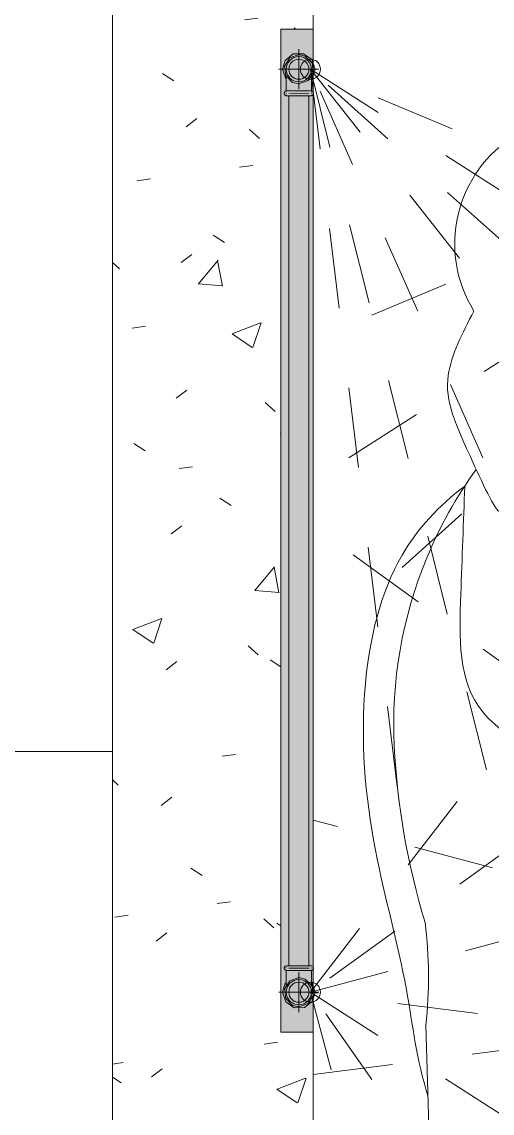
# Model space of a CAD drawing. Header units: metres. Extents: x 149 to 429, y -3 to 162.
# Drawn here: x 184.908 to 185.494, y 0.449 to 1.809 of the extents above; entities that cross this region are included whole.
import ezdxf

# ---------------------------------------------------------------- set-up
doc = ezdxf.new("R2010")
doc.units = ezdxf.units.M
doc.linetypes.add('Tracejada', pattern=[0.00635, 0.003175, -0.003175])
for name, color, linetype, lineweight in [('A-DETL', 7, 'Continuous', 5), ('A-DETL-GENF', 7, 'Continuous', 5), ('A-WALL', 7, 'Continuous', 9), ('P-PIPE', 7, 'Continuous', 5), ('P-PIPE-CNTR', 7, 'Continuous', 5)]:
    doc.layers.add(name, color=color, linetype=linetype, lineweight=lineweight)

# ---------------------------------------------------------------- blocks, each defined once
blk = doc.blocks.new('AÇO_Tampão Com Rebordo - AÇO_Tampão Com Rebordo-3707446-GG')
at = {"layer": 'P-PIPE', "true_color": 0x7f7f7f}
h = blk.add_hatch(color=8, dxfattribs=at)
h.paths.add_polyline_path([(-100.1886, 0.6), (-100.1882, 0.6), (-100.1894, 0.6065), (-100.1907, 0.6092), (-100.1927, 0.6115), (-100.1922, 0.6063), (-100.1899, 0.6), (-100.1895, 0.6)])
h.paths.add_polyline_path([(-100.2286, 0.6), (-100.2266, 0.6), (-100.2251, 0.6063), (-100.2241, 0.609), (-100.2244, 0.6118), (-100.2275, 0.6063), (-100.2283, 0.6032)])
blk.add_hatch(color=8, dxfattribs=at).paths.add_polyline_path([(-100.2092, 0.5799), (-100.203, 0.5808), (-100.1985, 0.5827), (-100.1927, 0.5877), (-100.1893, 0.5937), (-100.1884, 0.5984), (-100.1886, 0.6), (-100.1902, 0.6), (-100.1917, 0.5937), (-100.196, 0.5869), (-100.2014, 0.5837), (-100.2042, 0.5825), (-100.2063, 0.5823), (-100.2106, 0.5823), (-100.2139, 0.583), (-100.2171, 0.5848), (-100.2225, 0.5891), (-100.2257, 0.5948), (-100.2269, 0.6), (-100.2286, 0.6), (-100.2275, 0.5937), (-100.2261, 0.5908), (-100.2215, 0.585), (-100.2171, 0.5817), (-100.2119, 0.5805)])
at = {"layer": 'P-PIPE'}
blk.add_line((-100.1882, 0.6), (-100.1922, 0.6121), dxfattribs=at)
at = {"layer": 'P-PIPE', "flags": 128}
for points in [[(-100.2241, 0.612), (-100.2253, 0.6111), (-100.2286, 0.6)], [(-100.2286, 0.6), (-100.2246, 0.5879), (-100.2142, 0.5807), (-100.2015, 0.581), (-100.1916, 0.5889), (-100.1882, 0.6)]]:
    blk.add_lwpolyline(points, dxfattribs=at)
blk = doc.blocks.new('AÇO_TÊ 45 90 - AÇO_TÊ 45 90-V29-GG')
at = {"layer": 'P-PIPE', "true_color": 0x7f7f7f}
for points in [[(-108.2819, 1.7321), (-108.2819, 1.7343), (-108.2878, 1.7356), (-108.2915, 1.7377), (-108.2942, 1.7405), (-108.2963, 1.744), (-108.2973, 1.7481), (-108.2973, 1.7522), (-108.2965, 1.7555), (-108.2942, 1.7595), (-108.2914, 1.7623), (-108.2878, 1.7644), (-108.2839, 1.7654), (-108.2819, 1.7657), (-108.2822, 1.7679), (-108.2871, 1.7671), (-108.2907, 1.7651), (-108.296, 1.7609), (-108.2979, 1.7571), (-108.2998, 1.7493), (-108.2984, 1.7444), (-108.2962, 1.7395), (-108.294, 1.7367), (-108.2897, 1.7342), (-108.2864, 1.7326), (-108.2853, 1.7324), (-108.2824, 1.7321)], [(-108.3001, 1.75), (-108.2989, 1.7539), (-108.299, 1.7554), (-108.2995, 1.7535), (-108.2998, 1.7516)], [(-108.2819, 1.7321), (-108.2766, 1.7329), (-108.2732, 1.7348), (-108.2678, 1.7391), (-108.2659, 1.7429), (-108.264, 1.7505), (-108.2645, 1.7543), (-108.2648, 1.7555), (-108.269, 1.7629), (-108.274, 1.7658), (-108.2774, 1.7674), (-108.2797, 1.7677), (-108.2819, 1.7675), (-108.2819, 1.7657), (-108.2759, 1.7644), (-108.2723, 1.7623), (-108.2696, 1.7595), (-108.2676, 1.7561), (-108.2664, 1.7519), (-108.2665, 1.7478), (-108.2675, 1.744), (-108.2696, 1.7405), (-108.2724, 1.7377), (-108.2759, 1.7356), (-108.2791, 1.7347), (-108.2819, 1.7343), (-108.2819, 1.7325)], [(-108.2673, 1.7399), (-108.2643, 1.7466), (-108.2649, 1.7461), (-108.2673, 1.7399)], [(-108.264, 1.7493), (-108.2638, 1.7509), (-108.264, 1.7493)], [(-108.2878, 1.7171), (-108.2861, 1.7172), (-108.2819, 1.7177), (-108.2819, 1.7195), (-108.2991, 1.7192), (-108.2998, 1.7185), (-108.2988, 1.7177), (-108.2965, 1.7174), (-108.294, 1.7172), (-108.2881, 1.7171)], [(-108.2922, 1.7205), (-108.2819, 1.7205), (-108.2819, 1.7223), (-108.2979, 1.7222), (-108.2991, 1.7215), (-108.2965, 1.7205), (-108.2927, 1.7205)], [(-108.2907, 1.7195), (-108.2819, 1.7195), (-108.2819, 1.7205), (-108.2948, 1.7205), (-108.2944, 1.7195), (-108.2907, 1.7195)], [(-108.2819, 1.7195), (-108.269, 1.7195), (-108.2694, 1.7205), (-108.2819, 1.7205)]]:
    blk.add_hatch(color=8, dxfattribs=at).paths.add_polyline_path(points)
h = blk.add_hatch(color=8, dxfattribs=at)
h.paths.add_polyline_path([(-108.2819, 1.7343), (-108.2777, 1.7349), (-108.2729, 1.7373), (-108.2703, 1.7395), (-108.2675, 1.744), (-108.2665, 1.7478), (-108.2662, 1.75), (-108.2667, 1.7541), (-108.269, 1.7588), (-108.2721, 1.7621), (-108.2759, 1.7644), (-108.2778, 1.7652), (-108.2819, 1.7657), (-108.2859, 1.7652), (-108.2912, 1.7625), (-108.294, 1.7598), (-108.2955, 1.7578), (-108.297, 1.7541), (-108.2976, 1.75), (-108.2963, 1.744), (-108.2947, 1.7412), (-108.293, 1.7389), (-108.2878, 1.7356), (-108.2859, 1.7348), (-108.2829, 1.7344)])
h.paths.add_polyline_path([(-108.2819, 1.7375), (-108.2851, 1.7379), (-108.2897, 1.7404), (-108.2907, 1.7412), (-108.293, 1.7444), (-108.294, 1.7468), (-108.2944, 1.75), (-108.294, 1.7532), (-108.2924, 1.7567), (-108.2897, 1.7596), (-108.2864, 1.7615), (-108.2851, 1.7621), (-108.2799, 1.7622), (-108.2786, 1.7621), (-108.2756, 1.7608), (-108.2729, 1.7587), (-108.2711, 1.7562), (-108.2698, 1.7532), (-108.2694, 1.75), (-108.2703, 1.7456), (-108.2711, 1.7437), (-108.273, 1.7412), (-108.2756, 1.7392), (-108.2786, 1.7379)])
h = blk.add_hatch(color=8, dxfattribs=at)
h.paths.add_polyline_path([(-108.2819, 1.7174), (-108.2819, 1.7177), (-108.2851, 1.7177)])
h.paths.add_polyline_path([(-108.2922, 1.717), (-108.2971, 1.7175), (-108.2976, 1.7171), (-108.297, 1.717), (-108.2927, 1.717)])
h.paths.add_polyline_path([(-108.2955, 1.7195), (-108.2948, 1.7195), (-108.2948, 1.7205), (-108.2976, 1.7205), (-108.297, 1.7195), (-108.2956, 1.7195)])
h.paths.add_polyline_path([(-108.2819, 1.7223), (-108.2819, 1.7226), (-108.2842, 1.7223)])
h.paths.add_polyline_path([(-108.2976, 1.7223), (-108.2953, 1.7228), (-108.2819, 1.7229), (-108.2824, 1.7321), (-108.2871, 1.7329), (-108.2907, 1.7349), (-108.296, 1.7391), (-108.2976, 1.741), (-108.2976, 1.7228)])
h = blk.add_hatch(color=8, dxfattribs=at)
h.paths.add_polyline_path([(-108.2729, 1.717), (-108.2662, 1.7172), (-108.2667, 1.7175), (-108.2698, 1.7172), (-108.273, 1.717)])
h.paths.add_polyline_path([(-108.2662, 1.7194), (-108.2667, 1.7205), (-108.269, 1.7205), (-108.269, 1.7195), (-108.2662, 1.7194)])
h.paths.add_polyline_path([(-108.2662, 1.7223), (-108.2667, 1.7409), (-108.2692, 1.737), (-108.2749, 1.7337), (-108.2774, 1.7326), (-108.2785, 1.7324), (-108.2819, 1.7321), (-108.2814, 1.7227), (-108.2774, 1.7229), (-108.2703, 1.7228), (-108.2662, 1.7223)])
h = blk.add_hatch(color=8, dxfattribs=at)
h.paths.add_polyline_path([(-108.265, 1.7205), (-108.2637, 1.7205), (-108.2647, 1.7214), (-108.2648, 1.7211)])
h.paths.add_polyline_path([(-108.2708, 1.7205), (-108.265, 1.7205), (-108.265, 1.7223), (-108.2673, 1.7226), (-108.2684, 1.7228), (-108.2819, 1.7223), (-108.2819, 1.7205), (-108.2711, 1.7205)])
h = blk.add_hatch(color=8, dxfattribs=at)
h.paths.add_polyline_path([(-108.2759, 1.7171), (-108.2659, 1.7178), (-108.2647, 1.7185), (-108.2673, 1.7195), (-108.2819, 1.7195), (-108.2819, 1.7177), (-108.2756, 1.7172)])
h.paths.add_polyline_path([(-108.2643, 1.7178), (-108.2637, 1.7195), (-108.265, 1.7195), (-108.2646, 1.7185)])
at = {"layer": 'P-PIPE'}
for p, q in [((-108.2819, 1.7682), (-108.283, 1.7678)), ((-108.2797, 1.7677), (-108.2819, 1.7682)), ((-108.2976, 1.7423), (-108.2976, 1.7223)), ((-108.2662, 1.7223), (-108.2662, 1.7419)), ((-108.3001, 1.7205), (-108.3001, 1.7195)), ((-108.2976, 1.7202), (-108.2976, 1.7195)), ((-108.2976, 1.7177), (-108.2976, 1.717)), ((-108.2976, 1.717), (-108.2819, 1.717)), ((-108.2819, 1.717), (-108.2662, 1.717)), ((-108.2662, 1.7198), (-108.2662, 1.7205)), ((-108.2662, 1.717), (-108.2662, 1.7177)), ((-108.2637, 1.7195), (-108.2637, 1.7205))]:
    blk.add_line(p, q, dxfattribs=at)
at = {"layer": 'P-PIPE', "flags": 128}
for points in [[(-108.2819, 1.7682), (-108.2932, 1.7642), (-108.2996, 1.754), (-108.2983, 1.7421), (-108.2897, 1.7336), (-108.2819, 1.7318)], [(-108.2819, 1.7318), (-108.2705, 1.7358), (-108.2641, 1.746), (-108.2655, 1.7579), (-108.274, 1.7664), (-108.2819, 1.7682)], [(-108.2992, 1.7547), (-108.2996, 1.754), (-108.2995, 1.7531)], [(-108.2907, 1.7651), (-108.2932, 1.7642), (-108.2938, 1.7633)], [(-108.272, 1.7644), (-108.274, 1.7664), (-108.2762, 1.7669)], [(-108.2653, 1.7565), (-108.2655, 1.7579), (-108.2668, 1.7592)], [(-108.2986, 1.7453), (-108.2983, 1.7421), (-108.2976, 1.7414)], [(-108.2645, 1.7453), (-108.2641, 1.746), (-108.2642, 1.7466)], [(-108.3001, 1.7205), (-108.2989, 1.7226), (-108.2976, 1.723)], [(-108.2976, 1.717), (-108.2997, 1.7181), (-108.3001, 1.7195)], [(-108.2819, 1.723), (-108.2923, 1.723), (-108.2975, 1.723), (-108.2976, 1.723)], [(-108.2956, 1.717), (-108.2975, 1.717), (-108.2976, 1.717)], [(-108.2953, 1.717), (-108.2936, 1.717), (-108.2838, 1.717), (-108.2819, 1.717)], [(-108.2685, 1.723), (-108.2701, 1.723), (-108.28, 1.723), (-108.2819, 1.723)], [(-108.2819, 1.717), (-108.2715, 1.717), (-108.2663, 1.717), (-108.2662, 1.717)], [(-108.2679, 1.723), (-108.2663, 1.723), (-108.2662, 1.723)], [(-108.2662, 1.723), (-108.2641, 1.7219), (-108.2637, 1.7205)], [(-108.2637, 1.7195), (-108.2648, 1.7174), (-108.2662, 1.717)]]:
    blk.add_lwpolyline(points, dxfattribs=at)
at = {"layer": 'P-PIPE'}
for start, end in [(90, 270), (90, 270), (270, 90), (270, 90)]:
    blk.add_arc((-108.2819, 1.75), 0.0157, start, end, dxfattribs=at)
blk = doc.blocks.new('AÇO_TÊ 45 90 - AÇO_TÊ 45 90-V30-GG')
at = {"layer": 'P-PIPE', "true_color": 0x7f7f7f}
h = blk.add_hatch(color=8, dxfattribs=at)
h.paths.add_polyline_path([(-108.3001, 0.6305), (-108.2989, 0.6308), (-108.2997, 0.6315), (-108.3, 0.6308)])
h.paths.add_polyline_path([(-108.2854, 0.6305), (-108.2819, 0.6308), (-108.2819, 0.6323), (-108.2979, 0.6322), (-108.2991, 0.6315), (-108.2965, 0.6305), (-108.286, 0.6305)])
h = blk.add_hatch(color=8, dxfattribs=at)
h.paths.add_polyline_path([(-108.2988, 0.6295), (-108.3001, 0.6295), (-108.2991, 0.6286), (-108.299, 0.6289)])
h.paths.add_polyline_path([(-108.2863, 0.6271), (-108.2819, 0.6277), (-108.2819, 0.6295), (-108.2988, 0.6295), (-108.2988, 0.6277), (-108.2965, 0.6274), (-108.2948, 0.6272), (-108.2864, 0.6271)])
h = blk.add_hatch(color=8, dxfattribs=at)
h.paths.add_polyline_path([(-108.2819, 0.6274), (-108.2819, 0.6277), (-108.2832, 0.6275)])
h.paths.add_polyline_path([(-108.2976, 0.6081), (-108.2946, 0.613), (-108.2889, 0.6163), (-108.2864, 0.6174), (-108.2853, 0.6176), (-108.2819, 0.6179), (-108.2823, 0.6273), (-108.2864, 0.6271), (-108.2934, 0.6272), (-108.2976, 0.6271), (-108.2976, 0.609)])
h.paths.add_polyline_path([(-108.2976, 0.6295), (-108.2948, 0.6295), (-108.2948, 0.6305), (-108.2976, 0.6305)])
h.paths.add_polyline_path([(-108.2819, 0.6323), (-108.2819, 0.6326), (-108.2819, 0.6323)])
h.paths.add_polyline_path([(-108.2976, 0.6323), (-108.294, 0.6328), (-108.2976, 0.6328)])
for points in [[(-108.286, 0.6295), (-108.2819, 0.6295), (-108.2819, 0.6305), (-108.2948, 0.6305), (-108.2948, 0.6295), (-108.286, 0.6295)], [(-108.2737, 0.6305), (-108.2647, 0.6308), (-108.264, 0.6315), (-108.265, 0.6323), (-108.2673, 0.6326), (-108.2698, 0.6328), (-108.2819, 0.6323), (-108.2819, 0.6305), (-108.274, 0.6305)], [(-108.2786, 0.6295), (-108.269, 0.6295), (-108.269, 0.6305), (-108.2819, 0.6305), (-108.2819, 0.6295), (-108.2787, 0.6295)], [(-108.2775, 0.6271), (-108.2698, 0.6272), (-108.2659, 0.6278), (-108.2646, 0.6285), (-108.2673, 0.6295), (-108.2819, 0.6295), (-108.2819, 0.6277), (-108.2777, 0.6272)], [(-108.2819, 0.5821), (-108.2819, 0.5843), (-108.2878, 0.5856), (-108.2915, 0.5877), (-108.2942, 0.5905), (-108.2962, 0.5939), (-108.2973, 0.5981), (-108.2973, 0.6022), (-108.2963, 0.606), (-108.2942, 0.6095), (-108.2914, 0.6123), (-108.2878, 0.6144), (-108.2847, 0.6153), (-108.2819, 0.6157), (-108.2824, 0.6179), (-108.2871, 0.6171), (-108.2906, 0.6152), (-108.296, 0.6109), (-108.2981, 0.6065), (-108.2998, 0.6), (-108.2993, 0.5957), (-108.299, 0.5945), (-108.2948, 0.5871), (-108.2897, 0.5842), (-108.2864, 0.5826), (-108.2841, 0.5823), (-108.2835, 0.5822)], [(-108.2819, 0.5821), (-108.2766, 0.5829), (-108.2732, 0.5848), (-108.2678, 0.5891), (-108.2659, 0.5929), (-108.264, 0.6007), (-108.2654, 0.6057), (-108.2675, 0.6105), (-108.2698, 0.6133), (-108.274, 0.6158), (-108.2774, 0.6174), (-108.2785, 0.6176), (-108.2819, 0.6175), (-108.2819, 0.6157), (-108.2759, 0.6144), (-108.2723, 0.6123), (-108.2696, 0.6095), (-108.2675, 0.606), (-108.2664, 0.6019), (-108.2665, 0.5978), (-108.2673, 0.5945), (-108.2696, 0.5905), (-108.2724, 0.5877), (-108.2759, 0.5856), (-108.2799, 0.5846), (-108.2819, 0.5843), (-108.2819, 0.5822)], [(-108.3001, 0.6), (-108.2983, 0.6058), (-108.299, 0.6054), (-108.2995, 0.6035), (-108.2998, 0.6016)], [(-108.2673, 0.5899), (-108.2643, 0.5965), (-108.265, 0.5957), (-108.2671, 0.5903)]]:
    blk.add_hatch(color=8, dxfattribs=at).paths.add_polyline_path(points)
h = blk.add_hatch(color=8, dxfattribs=at)
h.paths.add_polyline_path([(-108.2662, 0.6077), (-108.2667, 0.6275), (-108.2698, 0.6272), (-108.2819, 0.6271), (-108.2814, 0.6179), (-108.2766, 0.6171), (-108.2731, 0.6151), (-108.2678, 0.6109), (-108.2663, 0.6081)])
h.paths.add_polyline_path([(-108.2662, 0.6294), (-108.2667, 0.6305), (-108.269, 0.6305), (-108.269, 0.6295), (-108.2662, 0.6294)])
h.paths.add_polyline_path([(-108.2662, 0.6323), (-108.2667, 0.633), (-108.2667, 0.6325), (-108.2662, 0.6323)])
h = blk.add_hatch(color=8, dxfattribs=at)
h.paths.add_polyline_path([(-108.2819, 0.5843), (-108.2778, 0.5848), (-108.2729, 0.5873), (-108.2698, 0.5902), (-108.2676, 0.5937), (-108.2667, 0.5959), (-108.2662, 0.6), (-108.2675, 0.606), (-108.269, 0.6088), (-108.2721, 0.6121), (-108.2759, 0.6144), (-108.2778, 0.6152), (-108.2819, 0.6157), (-108.2861, 0.6151), (-108.2912, 0.6125), (-108.294, 0.6098), (-108.2963, 0.606), (-108.2973, 0.6022), (-108.2976, 0.6), (-108.2964, 0.5944), (-108.2947, 0.5912), (-108.293, 0.5889), (-108.2878, 0.5856), (-108.2859, 0.5848)])
h.paths.add_polyline_path([(-108.2819, 0.5875), (-108.2851, 0.5879), (-108.2881, 0.5892), (-108.2907, 0.5912), (-108.2927, 0.5937), (-108.294, 0.5968), (-108.2944, 0.6), (-108.2935, 0.6044), (-108.2925, 0.6065), (-108.2907, 0.6088), (-108.2881, 0.6108), (-108.2851, 0.6121), (-108.2815, 0.6124), (-108.2786, 0.6121), (-108.274, 0.6096), (-108.2729, 0.6087), (-108.2708, 0.6056), (-108.2698, 0.6032), (-108.2694, 0.6), (-108.2698, 0.5968), (-108.2714, 0.5933), (-108.274, 0.5904), (-108.2773, 0.5885), (-108.2786, 0.5879)])
at = {"layer": 'P-PIPE'}
for p, q in [((-108.3001, 0.6305), (-108.3001, 0.6295)), ((-108.2976, 0.633), (-108.2976, 0.6323)), ((-108.2819, 0.633), (-108.2976, 0.633)), ((-108.2976, 0.6308), (-108.2976, 0.6298)), ((-108.2976, 0.6277), (-108.2976, 0.6081)), ((-108.2662, 0.633), (-108.2819, 0.633)), ((-108.2662, 0.6323), (-108.2662, 0.633)), ((-108.2662, 0.6298), (-108.2662, 0.6305)), ((-108.2662, 0.6077), (-108.2662, 0.6277)), ((-108.2637, 0.6295), (-108.2637, 0.6305)), ((-108.2838, 0.5822), (-108.2819, 0.5818)), ((-108.2819, 0.5818), (-108.2807, 0.5822))]:
    blk.add_line(p, q, dxfattribs=at)
at = {"layer": 'P-PIPE', "flags": 128}
for points in [[(-108.3001, 0.6305), (-108.2989, 0.6326), (-108.2976, 0.633)], [(-108.2976, 0.627), (-108.2997, 0.6281), (-108.3001, 0.6295)], [(-108.2819, 0.633), (-108.2923, 0.633), (-108.2975, 0.633), (-108.2976, 0.633)], [(-108.2958, 0.627), (-108.2975, 0.627), (-108.2976, 0.627)], [(-108.2952, 0.627), (-108.2936, 0.627), (-108.2838, 0.627), (-108.2819, 0.627)], [(-108.2685, 0.633), (-108.2701, 0.633), (-108.28, 0.633), (-108.2819, 0.633)], [(-108.2819, 0.627), (-108.2715, 0.627), (-108.2663, 0.627), (-108.2662, 0.627)], [(-108.2682, 0.633), (-108.2663, 0.633), (-108.2662, 0.633)], [(-108.2662, 0.633), (-108.2641, 0.6319), (-108.2637, 0.6305)], [(-108.2637, 0.6295), (-108.2648, 0.6274), (-108.2662, 0.627)], [(-108.2819, 0.6182), (-108.2932, 0.6142), (-108.2996, 0.604), (-108.2983, 0.5921), (-108.2897, 0.5836), (-108.2819, 0.5818)], [(-108.2819, 0.5818), (-108.2705, 0.5858), (-108.2641, 0.596), (-108.2655, 0.6079), (-108.274, 0.6164), (-108.2819, 0.6182)], [(-108.2992, 0.6047), (-108.2996, 0.604), (-108.2995, 0.6031)], [(-108.2651, 0.6047), (-108.2655, 0.6079), (-108.2662, 0.6086)], [(-108.2984, 0.5935), (-108.2983, 0.5921), (-108.297, 0.5908)], [(-108.2918, 0.5856), (-108.2897, 0.5836), (-108.2876, 0.5831)], [(-108.2729, 0.5849), (-108.2705, 0.5858), (-108.27, 0.5867)], [(-108.2645, 0.5953), (-108.2641, 0.596), (-108.2642, 0.5969)]]:
    blk.add_lwpolyline(points, dxfattribs=at)
at = {"layer": 'P-PIPE'}
for start, end in [(90, 270), (90, 270), (270, 90), (270, 90)]:
    blk.add_arc((-108.2819, 0.6), 0.0157, start, end, dxfattribs=at)
blk = doc.blocks.new('AÇO_Tampão Com Rebordo - AÇO_Tampão Com Rebordo-V23-GG')
at = {"layer": 'P-PIPE', "true_color": 0x7f7f7f}
blk.add_hatch(color=8, dxfattribs=at).paths.add_polyline_path([(-100.7613, 1.75), (-100.7597, 1.75), (-100.7582, 1.7563), (-100.7539, 1.7631), (-100.7485, 1.7663), (-100.7457, 1.7675), (-100.7436, 1.7677), (-100.7393, 1.7677), (-100.736, 1.767), (-100.7327, 1.7651), (-100.7274, 1.7609), (-100.7242, 1.7552), (-100.723, 1.75), (-100.7213, 1.75), (-100.7224, 1.7563), (-100.7238, 1.7592), (-100.7284, 1.765), (-100.7336, 1.7685), (-100.7421, 1.77), (-100.7469, 1.7692), (-100.7509, 1.7677), (-100.7572, 1.7623), (-100.7606, 1.7563), (-100.7615, 1.7516), (-100.7617, 1.75)])
h = blk.add_hatch(color=8, dxfattribs=at)
h.paths.add_polyline_path([(-100.7258, 1.7377), (-100.7224, 1.7437), (-100.7216, 1.7468), (-100.7217, 1.75), (-100.7233, 1.75), (-100.7248, 1.7437), (-100.7258, 1.741), (-100.7258, 1.7397)])
h.paths.add_polyline_path([(-100.7572, 1.7378), (-100.7577, 1.7437), (-100.76, 1.75), (-100.7617, 1.75), (-100.7606, 1.7437), (-100.7589, 1.7404), (-100.7573, 1.738)])
at = {"layer": 'P-PIPE'}
blk.add_line((-100.7617, 1.75), (-100.7577, 1.7379), dxfattribs=at)
at = {"layer": 'P-PIPE', "flags": 128}
for points in [[(-100.7213, 1.75), (-100.7253, 1.7621), (-100.7357, 1.7693), (-100.7484, 1.769), (-100.7584, 1.7611), (-100.7617, 1.75)], [(-100.7258, 1.738), (-100.7246, 1.7389), (-100.7213, 1.75)]]:
    blk.add_lwpolyline(points, dxfattribs=at)

msp = doc.modelspace()

# ---------------------------------------------------------------- hatches: boundary and pattern name
at = {"layer": 'A-DETL-GENF', "true_color": 0xd4d4d4}
h = msp.add_hatch(dxfattribs=at)
h.set_pattern_fill('FP_3', color=254, style=0, pattern_type=2)
h.set_pattern_definition([(50, (189.50036, 1.1), (0.364365, -0.031877), [0.0381, -0.4191]), (355, (189.50036, 1.1), (-0.070485, 0.382117), [0.03048, -0.33528]), (100.451, (189.53036, 1.097), (0.293886, 0.35023), [0.03238, -0.35618]), (46.184, (189.50036, 1.202), (0.54216, -0.084084), [0.05715, -0.62865]), (96.636, (189.54536, 1.195), (0.474805, 0.494854), [0.04857, -0.53427]), (351.184, (189.50036, 1.202), (0.47481, 0.494846), [0.04572, -0.50292]), (21, (189.55036, 1.176), (0.303226, -0.204528), [0.0381, -0.4191]), (326, (189.55036, 1.176), (0.123607, 0.36838), [0.03048, -0.33528]), (71.451, (189.57636, 1.159), (0.426833, 0.16384), [0.03238, -0.35618]), (37.5, (189.50036, 1.1), (0.0061807, 0.1691082), [0.01676, -0.31445, 0.01676, -0.3236, -0.33655]), (37.5, (189.50036, 1.1), (0.0061807, 0.1691082), [-0.67158, 0.01676, -0.31979]), (7.5, (189.50036, 1.1), (0.1336414, 0.200358), [0.01676, -0.17729, 0.01676, -0.30683, -0.12827]), (7.5, (189.50036, 1.1), (0.1336414, 0.200358), [-0.51765, 0.01676, -0.11151]), (327.5, (189.38636, 1.1), (0.2711816, -0.0114606), [0.01676, -0.11024, 0.01676, -0.37948, -0.52578]), (327.5, (189.38636, 1.1), (0.2711816, -0.0114606), [-0.52324, 0.01676, -0.50902]), (317.5, (189.33636, 1.1), (0.296258, 0.050851), [0.01676, -0.14834, 0.01676, -0.24638, -0.37338]), (317.5, (189.33636, 1.1), (0.296258, 0.050851), [-0.42824, 0.01676, -0.35662])])
h.paths.add_polyline_path([(185.2392, 1.8903), (185.2392, 1.8908), (185.2389, 1.891)])
h.paths.add_polyline_path([(185.2312, 0), (185.2712, 0), (185.2712, 0.55), (185.2312, 0.55), (185.2312, 1.8), (185.2712, 1.8), (185.271, 1.898), (185.2664, 1.8871), (185.2573, 1.8837), (185.2573, 1.8833), (185.2535, 1.8817), (185.2497, 1.8837), (185.2479, 1.8837), (185.2404, 1.8875), (185.2389, 1.8906), (185.2375, 1.8928), (185.2366, 1.8961), (185.236, 1.898), (185.2352, 1.9), (185.2378, 1.9075), (185.2377, 1.9283), (185.2354, 1.9297), (185.2359, 1.9322), (185.2377, 1.9333), (185.241, 1.9336), (185.241, 2), (185.0212, 2), (185.0212, 0)])
h.paths.add_polyline_path([(185.2712, 1.9014), (185.2708, 1.9293), (185.2693, 1.9283), (185.2697, 1.9065), (185.2703, 1.9039), (185.2711, 1.9016)])
h.paths.add_polyline_path([(185.2712, 1.9319), (185.2712, 2), (185.266, 2), (185.266, 1.9333), (185.2693, 1.9333), (185.2702, 1.9326)])
at = {"layer": 'A-WALL', "true_color": 0x787878}
h = msp.add_hatch(color=8, dxfattribs=at)
h.paths.add_polyline_path([(185.2312, 0.55), (185.2712, 0.55), (185.2706, 0.5899), (185.2673, 0.5858), (185.2621, 0.5817), (185.2535, 0.5799), (185.2527, 0.5799), (185.2441, 0.5823), (185.2382, 0.5871), (185.2343, 0.5939), (185.2337, 0.5959), (185.2333, 0.6), (185.2345, 0.6065), (185.2358, 0.6093), (185.2378, 0.6129), (185.2375, 0.6278), (185.2364, 0.6278), (185.237, 0.6295), (185.2378, 0.6295), (185.2375, 0.6308), (185.2366, 0.6317), (185.239, 0.633), (185.241, 0.633), (185.2405, 1.717), (185.2378, 1.7172), (185.2375, 1.7178), (185.2362, 1.7179), (185.2355, 1.7185), (185.2375, 1.7195), (185.2378, 1.7195), (185.2378, 1.7206), (185.2362, 1.7215), (185.2378, 1.723), (185.2373, 1.7387), (185.2344, 1.7437), (185.2336, 1.747), (185.2334, 1.7516), (185.2344, 1.7563), (185.2361, 1.7597), (185.2396, 1.7641), (185.2452, 1.7683), (185.2535, 1.7701), (185.255, 1.77), (185.2629, 1.7677), (185.2688, 1.7629), (185.2712, 1.7592), (185.2712, 1.8), (185.2312, 1.8), (185.2312, 0.558)])
h.paths.add_polyline_path([(185.2712, 0.6092), (185.2706, 0.6308), (185.2695, 0.6305), (185.2692, 0.6305), (185.2692, 0.6294), (185.2707, 0.6285), (185.2692, 0.627), (185.2697, 0.6113), (185.2706, 0.6101)])
h.paths.add_polyline_path([(185.2359, 0.6278), (185.2358, 0.6295), (185.2366, 0.6295), (185.2362, 0.6286)])
h.paths.add_polyline_path([(185.2362, 0.6305), (185.2354, 0.6308), (185.2362, 0.6314), (185.2364, 0.6305)])
h.paths.add_polyline_path([(185.2712, 0.6317), (185.2707, 1.7186), (185.2707, 1.7195), (185.2712, 1.7195), (185.2707, 1.7205), (185.2692, 1.7205), (185.2692, 1.7194), (185.2703, 1.7183), (185.268, 1.717), (185.266, 1.717), (185.2665, 0.633), (185.2692, 0.6328), (185.2695, 0.6322), (185.2706, 0.6323)])
h.paths.add_polyline_path([(185.2703, 1.7205), (185.2712, 1.723), (185.2706, 1.7399), (185.2692, 1.7371), (185.2695, 1.7222), (185.2706, 1.7222)])
at = {"layer": 'P-PIPE', "true_color": 0x7f7f7f}
for points in [[(185.2535, 1.7375), (185.2571, 1.7381), (185.2597, 1.7392), (185.2624, 1.7413), (185.2651, 1.7456), (185.2655, 1.7468), (185.266, 1.75), (185.2655, 1.7532), (185.2643, 1.7562), (185.2623, 1.7588), (185.2597, 1.7608), (185.2555, 1.7622), (185.2535, 1.7625), (185.2489, 1.7615), (185.2456, 1.7596), (185.2446, 1.7588), (185.2424, 1.7556), (185.2414, 1.7532), (185.241, 1.75), (185.2415, 1.7466), (185.2426, 1.7437), (185.2461, 1.74), (185.2472, 1.7392), (185.2502, 1.7379), (185.253, 1.7376)], [(185.2535, 0.5875), (185.258, 0.5885), (185.2613, 0.5904), (185.2624, 0.5913), (185.2646, 0.5944), (185.2655, 0.5968), (185.266, 0.6), (185.2655, 0.6032), (185.2641, 0.6065), (185.2608, 0.61), (185.2597, 0.6108), (185.2567, 0.6121), (185.2535, 0.6125), (185.2498, 0.6119), (185.2472, 0.6108), (185.2446, 0.6088), (185.2419, 0.6044), (185.2414, 0.6032), (185.241, 0.6), (185.2414, 0.5968), (185.2426, 0.5937), (185.2446, 0.5912), (185.2472, 0.5892), (185.2515, 0.5878), (185.253, 0.5876)]]:
    msp.add_hatch(color=8, dxfattribs=at).paths.add_polyline_path(points)
at = {"layer": 'P-PIPE', "true_color": 0xcfd1cf}
for points in [[(185.241, 0.633), (185.2535, 0.6332), (185.2535, 1.717), (185.241, 1.717), (185.241, 0.655)], [(185.2623, 0.633), (185.266, 0.633), (185.2655, 1.717), (185.2535, 1.7168), (185.2535, 0.633), (185.2613, 0.633)]]:
    msp.add_hatch(color=254, dxfattribs=at).paths.add_polyline_path(points)

# ---------------------------------------------------------------- linework, layer by layer
at = {"layer": 'A-DETL'}
for p, q in [((185.0212, 2), (185.0212, 0)), ((185.2712, 1.8), (185.2712, 2)), ((185.2312, 0.55), (185.2312, 1.8)), ((185.2312, 1.8), (185.2712, 1.8)), ((185.2712, 0.55), (185.2312, 0.55)), ((185.2712, 0), (185.2712, 0.55))]:
    msp.add_line(p, q, dxfattribs=at)
at = {"layer": 'A-DETL', "color": 5, "linetype": 'Tracejada', "true_color": 0x0000ff}
for p, q in [((185.96, 1.1292), (185.2679, 1.75)), ((185.2679, 1.75), (185.8437, 1.02)), ((185.9979, 1.4436), (185.2679, 1.75)), ((185.2679, 1.75), (186.0568, 1.2468)), ((185.6452, 0.9003), (185.2679, 1.75)), ((185.2679, 1.75), (185.4944, 0.8483)), ((185.2679, 1.75), (185.3794, 0.827)), ((186.0745, 1.75), (185.2856, 1.2468)), ((185.3444, 1.4436), (186.0745, 1.75)), ((185.3823, 1.1292), (186.0745, 1.75)), ((185.2679, 0.6), (185.8374, 1.34)), ((186.0213, 1.1448), (185.2679, 0.6)), ((185.3211, 1.1448), (186.0745, 0.6)), ((185.2679, 0.6), (186.0712, 0.8145)), ((186.0745, 0.6), (185.2712, 0.8145)), ((185.6892, 0), (185.2679, 0.6)), ((185.2679, 0.6), (185.4288, 0)), ((186.0712, 0.4974), (185.2679, 0.6)), ((185.2679, 0.6), (186.0504, 0.0978)), ((185.2712, 0.4974), (186.0745, 0.6))]:
    msp.add_line(p, q, dxfattribs=at)
at = {"layer": 'A-DETL', "color": 197, "true_color": 0x5f3f7f}
for p, q in [((185.2712, 0.6121), (185.2712, 1.7379)), ((185.2712, 0), (185.2712, 0.5879)), ((185.4189, 0.3257), (185.4117, 0.5588))]:
    msp.add_line(p, q, dxfattribs=at)
at = {"layer": 'A-DETL', "color": 9, "lineweight": 15, "true_color": 0xc0c0c0}
msp.add_line((184.1011, 0.9), (185.0212, 0.9), dxfattribs=at)
at = {"layer": 'A-DETL', "color": 197, "true_color": 0x5f3f7f}
for centre in [(185.2679, 1.75), (185.2679, 0.6)]:
    msp.add_circle(centre, 0.0125, dxfattribs=at)
for centre, radius, start, end in [((185.6061, 1.5325), 0.1584, 121.4763, 211.9482), ((185.9137, 0.9338), 0.542, 144.1391, 157.4761), ((185.9137, 0.9338), 0.542, 157.4761, 182.8588), ((186.274, 0.9518), 0.9028, 182.8588, 197.063), ((184.8529, 0.6195), 0.5621, 353.7918, 6.8785)]:
    msp.add_arc(centre, radius, start, end, dxfattribs=at)
for points, knots in [([(185.4716, 1.4487), (185.4574, 1.4212), (185.4246, 1.3578), (185.4571, 1.2899), (185.5149, 1.1628), (185.5007, 1.2566), (185.5244, 1.2761), (185.5331, 1.2832)], [0, 0, 0, 0, 6.128329, 14.158091, 19.185593, 23.363021, 25.774654, 25.774654, 25.774654, 25.774654]), ([(185.4603, 1.2307), (185.4277, 1.2061), (185.3638, 1.1368), (185.3255, 0.9705), (185.3405, 0.7863), (185.3897, 0.6175), (185.4001, 0.5148), (185.4144, 0.4708)], [0, 0, 0, 0, 8.552166, 20.835832, 36.048779, 48.983113, 58.870889, 58.870889, 58.870889, 58.870889]), ([(185.4603, 1.2307), (185.4586, 1.1858), (185.457, 1.1408), (185.4553, 1.0958), (185.4533, 1.0416), (185.4502, 0.9561), (185.5792, 0.882), (185.5418, 0.768), (185.6553, 0.5954), (185.6725, 0.7158), (185.7312, 0.7628), (185.7727, 0.8391), (185.8211, 0.9079), (185.7741, 1.0206), (185.906, 1.0657), (185.9238, 1.1394), (185.9307, 1.168), (185.9318, 1.1725), (185.9329, 1.1771), (185.934, 1.1817)], [-8.8161, -8.8161, -8.8161, -8.8161, 0, 0, 0, 10.629463, 16.768108, 27.096657, 36.559584, 39.920182, 47.441609, 52.865164, 58.421042, 64.452979, 74.100994, 80.218885, 80.218885, 80.218885, 81.197291, 81.197291, 81.197291, 81.197291])]:
    msp.add_open_spline(points, degree=3, knots=knots, dxfattribs=at)
at = {"layer": 'A-WALL', "color": 253, "true_color": 0xaaaaaa}
for p, q in [((185.0212, 2), (185.0212, 0)), ((185.2712, 0), (185.2712, 2))]:
    msp.add_line(p, q, dxfattribs=at)
at = {"layer": 'P-PIPE'}
for p, q in [((185.241, 1.717), (185.241, 0.633)), ((185.266, 0.633), (185.266, 1.717))]:
    msp.add_line(p, q, dxfattribs=at)
at = {"layer": 'P-PIPE', "color": 96, "true_color": 0x007f00}
for centre, start, end in [((185.2535, 1.75), 0, 180), ((185.2535, 1.75), 180, 0), ((185.2535, 0.6), 0, 180), ((185.2535, 0.6), 180, 0)]:
    msp.add_arc(centre, 0.0125, start, end, dxfattribs=at)
at = {"layer": 'P-PIPE-CNTR'}
for p, q in [((185.2535, 1.725), (185.2535, 1.775)), ((185.2535, 1.725), (185.2535, 1.775)), ((185.2285, 1.75), (185.2785, 1.75)), ((185.2285, 1.75), (185.2785, 1.75)), ((185.2535, 0.575), (185.2535, 0.625)), ((185.2535, 0.575), (185.2535, 0.625)), ((185.2285, 0.6), (185.2785, 0.6)), ((185.2285, 0.6), (185.2785, 0.6))]:
    msp.add_line(p, q, dxfattribs=at)

# ---------------------------------------------------------------- block references
at = {"layer": 'P-PIPE'}
for name, p in [('AÇO_Tampão Com Rebordo - AÇO_Tampão Com Rebordo-V23-GG', (285.995, 0)), ('AÇO_TÊ 45 90 - AÇO_TÊ 45 90-V29-GG', (293.5354, 0)), ('AÇO_TÊ 45 90 - AÇO_TÊ 45 90-V30-GG', (293.5354, 0)), ('AÇO_Tampão Com Rebordo - AÇO_Tampão Com Rebordo-3707446-GG', (285.4619, 0))]:
    msp.add_blockref(name, p, dxfattribs=at)

doc.saveas('drawing.dxf')
